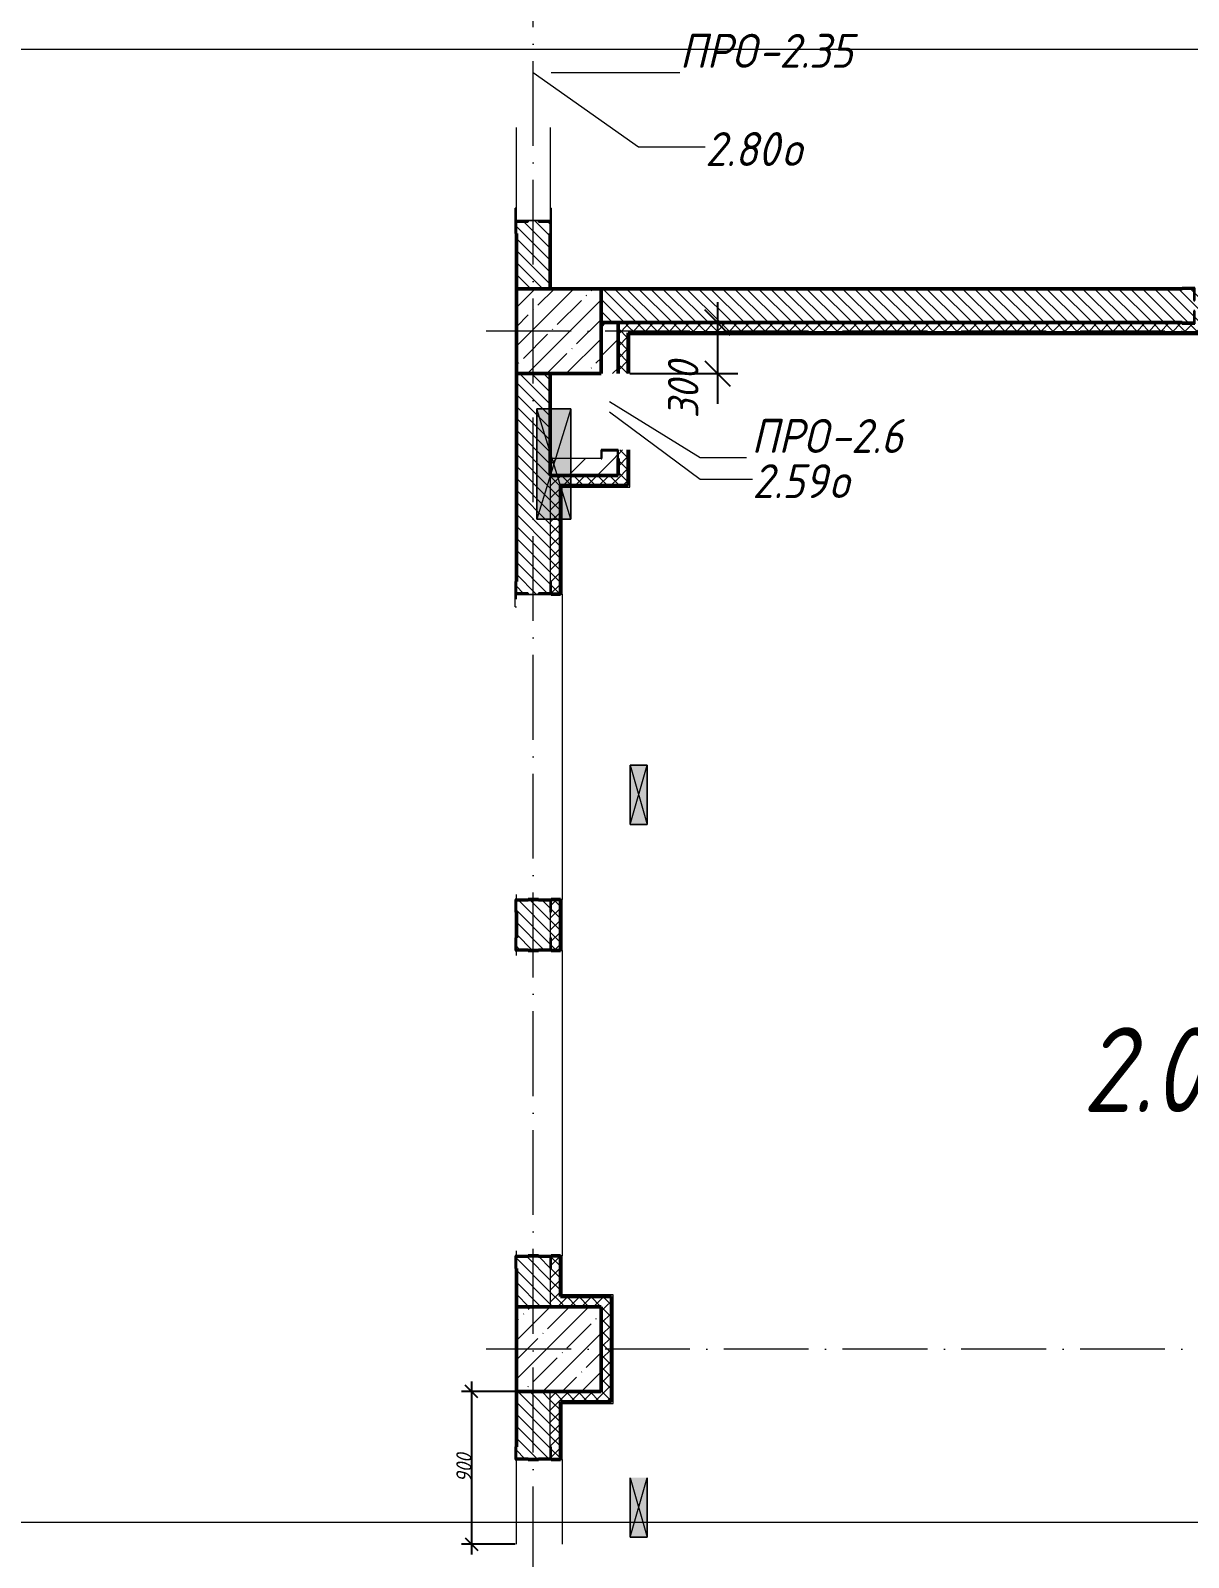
# Model space of a CAD drawing. Header units: millimetres. Extents: x -401725 to 250493, y 305116 to 802890.
# Drawn here: x 74727 to 81553, y 337646 to 346646 of the extents above; entities that cross this region are included whole.
import ezdxf

# ---------------------------------------------------------------- set-up
doc = ezdxf.new("R2010")
doc.units = ezdxf.units.MM
doc.linetypes.add('50_200_ШТРИХ_1Т_ш5_п1_п1_', pattern=[700, 500, -100, 0, -100])
for name, color, linetype, lineweight in [('A-____-____-DIMS', 7, 'Continuous', 9), ('A-DETL-GENF-OTLN', 7, 'Continuous', 9), ('A-GENM-____-IDEN', 7, 'Continuous', 9), ('A-GENM-____-MCUT', 7, 'Continuous', 25), ('A-GENM-____-OTLN', 7, 'Continuous', 9), ('A-GENM-____-OTLN-1', 7, 'Continuous', 25), ('A-GLAZ-____-IDEN', 7, 'Continuous', 9), ('A-GLAZ-____-OTLN', 7, 'Continuous', 9), ('A-WALL-____-MCUT-2', 7, 'Continuous', 50), ('A-WALL-____-MCUT-3', 7, 'Continuous', 9), ('A-WALL-____-OTLN', 7, 'Continuous', 9), ('A-WALL-____-PATT-1', 7, 'Continuous', 9), ('A-WALL-FNSH-MCUT-1', 7, 'Continuous', 9), ('I-WALL-____-OTLN', 7, 'Continuous', 9), ('S-COLS-____-MCUT', 7, 'Continuous', 50), ('S-COLS-____-OTLN', 7, 'Continuous', 9), ('S-GRID-____-OTLN-1', 7, '50_200_ШТРИХ_1Т_ш5_п1_п1_', 9), ('Марки помещений', 7, 'Continuous', 9)]:
    doc.layers.add(name, color=color, linetype=linetype, lineweight=lineweight)
doc.layers.add('A-WALL-____-PATT-2', color=7, linetype='Continuous', lineweight=9, true_color=0x787878)
doc.layers.add('G-____-____-SYMB-1', color=9, linetype='Continuous', lineweight=9, true_color=0x808080)
doc.styles.add('ISOCPEUR_I_10', font='isocpeui.ttf', dxfattribs={"width": 0.9, "height": 180})
doc.styles.add('ISOCPEUR_I_3', font='isocpeui.ttf', dxfattribs={"width": 0.85, "height": 2.2})
doc.styles.add('ISOCPEUR_I_7', font='isocpeui.ttf', dxfattribs={"width": 0.9, "height": 90})
doc.styles.add('ISOCPEUR_I_9', font='isocpeui.ttf', dxfattribs={"width": 0.9, "height": 250})
doc.dimstyles.new('ISO-1_8_0_9К_СРЕДНИЙ_Кладочные_2', dxfattribs={"dimscale": 304.8, "dimtxt": 89.638306, "dimasz": 0.246063, "dimexe": 0.19685, "dimexo": 0, "dimgap": 0, "dimtad": 1, "dimdec": 3, "dimrnd": 0.001, "dimdsep": 46, "dimtxsty": 'ISOCPEUR_I_7', "dimblk1": 'OBLIQUE', "dimblk2": 'OBLIQUE', "dimsah": 1, "dimcen": 0.09, "dimdle": 0.19685, "dimazin": 0, "dimtfac": 1, "dimtdec": 4, "dimtix": 1, "dimtmove": 1, "dimatfit": 3, "dimfxl": 1, "dimtvp": 1, "dimtolj": 1, "dimtzin": 0, "dimarcsym": 2})
doc.dimstyles.new('ISO-1_8_0_9К_СРЕДНИЙ_Кладочные_3', dxfattribs={"dimscale": 304.8, "dimtxt": 179.276612, "dimasz": 0.492126, "dimexe": 0.393701, "dimexo": 0, "dimgap": 0, "dimtad": 1, "dimdec": 3, "dimrnd": 0.001, "dimdsep": 46, "dimtxsty": 'ISOCPEUR_I_10', "dimblk1": 'OBLIQUE', "dimblk2": 'OBLIQUE', "dimsah": 1, "dimcen": 0.09, "dimdle": 0.393701, "dimazin": 0, "dimtfac": 1, "dimtdec": 4, "dimtix": 1, "dimtmove": 0, "dimatfit": 3, "dimfxl": 1, "dimtvp": 1, "dimtolj": 1, "dimtzin": 0, "dimarcsym": 2})
pattern_1 = [(135, (-15659.08, 310542.9), (-35.35534, -35.35534), [])]
pattern_2 = [(45, (-15659.08, 310542.9), (-35.35534, 35.35534), []), (135, (-15659.08, 310542.9), (-35.35534, -35.35534), [])]
pattern_3 = [(45, (-15659.08, 310542.9), (-84.85281, 84.85281), [])]

# ---------------------------------------------------------------- blocks, each defined once
blk = doc.blocks.new('BSC_Колонна _Прямоугольная - 500х500-V29-АР1_План отверстий 2 этажа в осях 1-64_А-ГГ')
at = {"layer": 'S-COLS-____-OTLN'}
h = blk.add_hatch(dxfattribs=at)
h.set_pattern_fill('FP_58', color=256, style=0, pattern_type=2)
h.set_pattern_definition([(45, (-93500, -34331.04), (-114.04925, 114.04925), []), (45, (-93385.95, -34331.04), (-114.04925, 114.04925), [201.613, -40.323, 3.353, -36.97])])
h.paths.add_polyline_path([(-250, -250), (250, -250), (250, 250), (-250, 250)], flags=0)
at = {"layer": 'S-COLS-____-MCUT'}
for p, q in [((250, 250), (-250, 250)), ((-250, 250), (-250, -250)), ((250, -250), (250, 250)), ((-250, -250), (250, -250))]:
    blk.add_line(p, q, dxfattribs=at)
blk = doc.blocks.new('BSC_Колонна _Прямоугольная - 500х500-V35-АР1_План отверстий 2 этажа в осях 1-64_А-ГГ')
at = {"layer": 'S-COLS-____-OTLN'}
h = blk.add_hatch(dxfattribs=at)
h.set_pattern_fill('FP_64', color=256, style=0, pattern_type=2)
h.set_pattern_definition([(45, (-93500, -28331.04), (-114.04925, 114.04925), []), (45, (-93385.95, -28331.04), (-114.04925, 114.04925), [201.613, -40.323, 3.353, -36.97])])
h.paths.add_polyline_path([(-250, -250), (250, -250), (250, 250), (-250, 250), (-250, -75.3)], flags=0)
at = {"layer": 'S-COLS-____-MCUT'}
for p, q in [((250, 250), (-250, 250)), ((-250, 250), (-250, -250)), ((250, -250), (250, 250)), ((-250, -250), (250, -250))]:
    blk.add_line(p, q, dxfattribs=at)
blk = doc.blocks.new('Фахверк_СКБ_Уголок - 200_3960-28268576-АР1_План отверстий 2 этажа в осях 1-64_А-ГГ')
at = {"layer": 'A-GENM-____-MCUT'}
for p, q in [((200, 156), (125, 156)), ((125, 156), (125, 81)), ((131, 81), (131, 150)), ((131, 150), (200, 150)), ((200, 150), (200, 156)), ((125, 81), (131, 81)), ((131, 19), (125, 19)), ((125, 19), (125, -56)), ((131, -50), (131, 19)), ((125, -56), (200, -56)), ((200, -50), (131, -50)), ((200, -56), (200, -50))]:
    blk.add_line(p, q, dxfattribs=at)
blk = doc.blocks.new('154_Стойка_СКБ_Уголок - СМ-2480_200-28346303-АР1_План отверстий 2 этажа в осях 1-64_А-ГГ')
at = {"layer": 'A-GENM-____-MCUT'}
for p, q in [((125, 156), (125, 81)), ((200, 156), (125, 156)), ((131, 81), (131, 150)), ((131, 150), (200, 150)), ((200, 150), (200, 156)), ((125, 81), (131, 81)), ((131, 19), (125, 19)), ((125, 19), (125, -56)), ((131, -50), (131, 19)), ((125, -56), (200, -56)), ((200, -50), (131, -50)), ((200, -56), (200, -50))]:
    blk.add_line(p, q, dxfattribs=at)
blk = doc.blocks.new('Стойка_Влож_Полоса боковая - Полоса-28213942-АР1_План отверстий 2 этажа в осях 1-64_А-ГГ')
at = {"layer": 'A-GENM-____-OTLN'}
for p, q in [((-5, 60), (0, 60)), ((-5, -60), (-5, 60)), ((0, 31), (0, -31)), ((0, -60), (-5, -60))]:
    blk.add_line(p, q, dxfattribs=at)
blk = doc.blocks.new('Стойка_Влож_Уголок_Опорный - Уголок-28213941-АР1_План отверстий 2 этажа в осях 1-64_А-ГГ')
at = {"layer": 'A-GENM-____-OTLN'}
for p, q in [((-212, -6), (-212, 0)), ((0, 0), (0, -6)), ((-212, -75), (-212, -6)), ((-212, -6), (-206, -6)), ((-212, -75), (-206, -75)), ((-6, -6), (0, -6)), ((-6, -75), (0, -75)), ((0, -6), (0, -75))]:
    blk.add_line(p, q, dxfattribs=at)
blk = doc.blocks.new('Стойка_Влож_Уголок_Опорный - Уголок-V143-АР1_План отверстий 2 этажа в осях 1-64_А-ГГ')
at = {"layer": 'A-GENM-____-OTLN'}
for p, q in [((-212, -6), (-212, 0)), ((-212, -75), (-212, -6)), ((-212, -6), (-206, -6)), ((-212, -75), (-206, -75))]:
    blk.add_line(p, q, dxfattribs=at)
blk = doc.blocks.new('Фахверк_СКБ_Уголок - 200_3550-28267367-АР1_План отверстий 2 этажа в осях 1-64_А-ГГ')
at = {"layer": 'A-GENM-____-MCUT'}
for p, q in [((200, 156), (125, 156)), ((125, 156), (125, 81)), ((131, 81), (131, 150)), ((131, 150), (200, 150)), ((200, 150), (200, 156)), ((125, 81), (131, 81)), ((131, 19), (125, 19)), ((125, 19), (125, -56)), ((131, -50), (131, 19)), ((125, -56), (200, -56)), ((200, -50), (131, -50)), ((200, -56), (200, -50))]:
    blk.add_line(p, q, dxfattribs=at)
blk = doc.blocks.new('AR_Отверстие прямоугольное _в стене_ - AR_Отверстие прямоугольное _в стене__ОВ-36848196-АР1_План отверстий 2 этажа в осях 1-64_А-ГГ')
at = {"layer": 'A-GLAZ-____-OTLN'}
blk.add_hatch(color=256, dxfattribs=at).paths.add_polyline_path([(-175, -50), (175, -50), (175, 50), (-175, 50), (-175, -47)], flags=0)
at = {"layer": 'A-DETL-GENF-OTLN'}
for p, q in [((-175, -50), (-175, 50)), ((-175, 50), (175, 50)), ((175, 50), (-175, -50)), ((-175, 50), (175, -50)), ((175, 50), (-175, 50)), ((-175, 50), (-175, -50)), ((175, -50), (-175, -50)), ((-175, -50), (175, -50))]:
    blk.add_line(p, q, dxfattribs=at)
blk = doc.blocks.new('AR_Отверстие прямоугольное _в стене_ - AR_Отверстие прямоугольное _в стене__ОВ-36845443-АР1_План отверстий 2 этажа в осях 1-64_А-ГГ')
at = {"layer": 'A-GLAZ-____-OTLN'}
blk.add_hatch(color=256, dxfattribs=at).paths.add_polyline_path([(325, 100), (-325, 100), (-325, -100), (325, -100)], flags=0)
at = {"layer": 'A-DETL-GENF-OTLN'}
for p, q in [((-325, -100), (-325, 100)), ((-325, 100), (325, 100)), ((325, 100), (-325, -100)), ((-325, 100), (325, -100)), ((325, 100), (-325, 100)), ((-325, 100), (-325, -100)), ((325, 100), (325, -100)), ((325, -100), (325, 100)), ((325, -100), (-325, -100)), ((-325, -100), (325, -100))]:
    blk.add_line(p, q, dxfattribs=at)
blk = doc.blocks.new('AR_Отверстие прямоугольное _в стене_ - AR_Отверстие прямоугольное _в стене__ОВ-36848105-АР1_План отверстий 2 этажа в осях 1-64_А-ГГ')
at = {"layer": 'A-GLAZ-____-OTLN'}
blk.add_hatch(color=256, dxfattribs=at).paths.add_polyline_path([(-175, -50), (175, -50), (175, 50), (-175, 50)], flags=0)
at = {"layer": 'A-DETL-GENF-OTLN'}
for p, q in [((-175, -50), (-175, 50)), ((-175, 50), (175, 50)), ((175, 50), (-175, -50)), ((-175, 50), (175, -50)), ((175, 50), (-175, 50)), ((-175, 50), (-175, -50)), ((175, 50), (175, -50)), ((175, -50), (175, 50)), ((175, -50), (-175, -50)), ((-175, -50), (175, -50))]:
    blk.add_line(p, q, dxfattribs=at)
blk = doc.blocks.new('154_Фахверк_СКБ_Швеллер - Тип_100_3960_зеркало-36793856-АР1_План отверстий 2 этажа в осях 1-64_А-ГГ')
at = {"layer": 'A-GENM-____-MCUT'}
for p, q in [((175, 50), (125, 50)), ((125, 50), (125, -50)), ((128, 47), (175, 47)), ((128, -47), (128, 47)), ((175, 47), (175, 50)), ((125, -50), (175, -50)), ((175, -47), (128, -47)), ((175, -50), (175, -47))]:
    blk.add_line(p, q, dxfattribs=at)
blk = doc.blocks.new('DET_L_Линия разрыва - М100-27490010-АР1_План отверстий 2 этажа в осях 1-64_А-ГГ')
at = {"layer": 'A-DETL-GENF-OTLN'}
blk.add_line((14100, 0), (0, 0), dxfattribs=at)
blk = doc.blocks.new('_Oblique')
at = {"color": 0, "linetype": 'ByBlock', "lineweight": -2}
blk.add_line((-0.5, -0.5), (0.5, 0.5), dxfattribs=at)
blk = doc.blocks.new('*D9229')
at = {"layer": 'A-____-____-DIMS', "color": 0, "lineweight": -2, "transparency": 16777216}
for p, q in [((77326.8, 338683.9), (77326.8, 337663.9)), ((77590.9, 338623.9), (77266.8, 338623.9)), ((77584.9, 337723.9), (77266.8, 337723.9))]:
    blk.add_line(p, q, dxfattribs=at)
at = {"layer": 'Defpoints', "color": 0, "transparency": 16777216}
for p in [(77590.9, 338623.9), (77326.8, 337723.9), (77584.9, 337723.9)]:
    blk.add_point(p, dxfattribs=at)
at = {"layer": 'A-____-____-DIMS', "color": 0, "lineweight": -2, "transparency": 16777216, "xscale": 75, "yscale": 75, "zscale": 75}
for p, rotation in [((77326.8, 338623.9), 90), ((77326.8, 337723.9), 270)]:
    blk.add_blockref('_Oblique', p, dxfattribs=dict(at, rotation=rotation))
at = {"layer": 'A-____-____-DIMS', "color": 0, "transparency": 16777216, "insert": (77281.8, 338173.9), "char_height": 90, "width": 409.578, "attachment_point": 5, "rotation": 90, "style": 'ISOCPEUR_I_7'}
blk.add_mtext('\\A1;900', dxfattribs=at)
blk = doc.blocks.new('*D9270')
at = {"layer": 'A-____-____-DIMS', "color": 0, "lineweight": -2, "transparency": 16777216}
for p, q in [((78776.8, 345043.9), (78776.8, 344623.9)), ((78190.9, 344923.9), (78896.8, 344923.9)), ((78260.9, 344623.9), (78896.8, 344623.9)), ((78776.8, 344623.9), (78776.8, 344444.8))]:
    blk.add_line(p, q, dxfattribs=at)
at = {"layer": 'Defpoints', "color": 0, "transparency": 16777216}
for p in [(78190.9, 344923.9), (78260.9, 344623.9), (78776.8, 344623.9)]:
    blk.add_point(p, dxfattribs=at)
at = {"layer": 'A-____-____-DIMS', "color": 0, "lineweight": -2, "transparency": 16777216, "xscale": 150, "yscale": 150, "zscale": 150}
for p, rotation in [((78776.8, 344923.9), 90), ((78776.8, 344623.9), 270)]:
    blk.add_blockref('_Oblique', p, dxfattribs=dict(at, rotation=rotation))
at = {"layer": 'A-____-____-DIMS', "color": 0, "transparency": 16777216, "insert": (78484.8, 344360), "char_height": 180, "width": 409.578, "attachment_point": 1, "rotation": 90, "line_spacing_factor": 1.149209, "style": 'ISOCPEUR_I_10'}
blk.add_mtext('\\A1;300', dxfattribs=at)

msp = doc.modelspace()

# ---------------------------------------------------------------- hatches: boundary and pattern name
at = {"layer": 'A-WALL-____-PATT-1'}
h = msp.add_hatch(dxfattribs=at)
h.set_pattern_fill('FP_6', color=256, style=0, pattern_type=2)
h.set_pattern_definition(pattern_1)
h.paths.add_polyline_path([(77790.9187, 345123.9433), (77790.9187, 345517.9433), (77721.9187, 345517.9433), (77721.9187, 345523.9433), (77659.9187, 345523.9433), (77659.9187, 345517.9433), (77590.9187, 345517.9433), (77590.9187, 345123.9433), (77750.9187, 345123.9433)], flags=0)
h.paths.add_polyline_path([(77721.9187, 347223.9433), (77721.9187, 347229.9433), (77790.9187, 347229.9433), (77790.9187, 347623.9433), (77590.9187, 347623.9433), (77590.9187, 347229.9433), (77659.9187, 347229.9433), (77659.9187, 347223.9433)], flags=0)
h = msp.add_hatch(dxfattribs=at)
h.set_pattern_fill('FP_6', color=256, style=0, pattern_type=2)
h.set_pattern_definition(pattern_1)
h.paths.add_polyline_path([(85090.9187, 344923.9433), (85090.9187, 345123.9433), (81590.9187, 345123.9433), (81590.9187, 345054.9433), (81584.9187, 345054.9433), (81584.9187, 345123.9433), (78090.9187, 345123.9433), (78090.9187, 344923.9433), (81584.9187, 344923.9433), (81584.9187, 344992.9433), (81590.9187, 344992.9433), (81590.9187, 344923.9433), (85072.6935, 344923.9433)], flags=0)
h = msp.add_hatch(dxfattribs=at)
h.set_pattern_fill('FP_4', color=256, style=0, pattern_type=2)
h.set_pattern_definition(pattern_3)
h.paths.add_polyline_path([(78187.9187, 344123.9433), (78187.9187, 344170.9433), (78093.9187, 344170.9433), (78093.9187, 344123.9433), (78140.9187, 344123.9433)], flags=0)
h.paths.add_polyline_path([(78090.9187, 344623.9433), (78190.9187, 344623.9433), (78190.9187, 344923.9433), (78090.9187, 344923.9433)], flags=0)
h = msp.add_hatch(dxfattribs=at)
h.set_pattern_fill('FP_6', color=256, style=0, pattern_type=2)
h.set_pattern_definition(pattern_1)
h.paths.add_polyline_path([(77790.9187, 339123.9433), (77790.9187, 339417.9433), (77721.9187, 339417.9433), (77721.9187, 339423.9433), (77659.9187, 339423.9433), (77659.9187, 339417.9433), (77590.9187, 339417.9433), (77590.9187, 339123.9433)], flags=0)
h.paths.add_polyline_path([(77721.9187, 341223.9433), (77721.9187, 341229.9433), (77790.9187, 341229.9433), (77790.9187, 341517.9433), (77721.9187, 341517.9433), (77721.9187, 341523.9433), (77659.9187, 341523.9433), (77659.9187, 341517.9433), (77590.9187, 341517.9433), (77590.9187, 341229.9433), (77659.9187, 341229.9433), (77659.9187, 341223.9433)], flags=0)
h.paths.add_polyline_path([(77721.9187, 343323.9433), (77721.9187, 343329.9433), (77790.9187, 343329.9433), (77790.9187, 344623.9433), (77590.9187, 344623.9433), (77590.9187, 343329.9433), (77659.9187, 343329.9433), (77659.9187, 343323.9433)], flags=0)
h = msp.add_hatch(dxfattribs=at)
h.set_pattern_fill('FP_4', color=256, style=0, pattern_type=2)
h.set_pattern_definition(pattern_3)
h.paths.add_polyline_path([(77790.9187, 344023.9433), (78190.9187, 344023.9433), (78190.9187, 344123.9433), (77790.9187, 344123.9433)], flags=0)
h = msp.add_hatch(dxfattribs=at)
h.set_pattern_fill('FP_6', color=256, style=0, pattern_type=2)
h.set_pattern_definition(pattern_1)
h.paths.add_polyline_path([(77630.9187, 336123.9433), (77790.9187, 336123.9433), (77790.9187, 336517.9433), (77721.9187, 336517.9433), (77721.9187, 336523.9433), (77659.9187, 336523.9433), (77659.9187, 336517.9433), (77590.9187, 336517.9433), (77590.9187, 336123.9433)], flags=0)
h.paths.add_polyline_path([(77659.9187, 338223.9433), (77721.9187, 338223.9433), (77721.9187, 338229.9433), (77790.9187, 338229.9433), (77790.9187, 338623.9433), (77590.9187, 338623.9433), (77590.9187, 338229.9433), (77659.9187, 338229.9433)], flags=0)
at = {"layer": 'A-WALL-____-PATT-2'}
h = msp.add_hatch(dxfattribs=at)
h.set_pattern_fill('FP_7', color=256, style=0, pattern_type=2)
h.set_pattern_definition(pattern_2)
h.paths.add_polyline_path([(78250.9187, 343963.9433), (78250.9187, 344173.9433), (78190.9187, 344173.9433), (78190.9187, 343963.9433)], flags=0)
h.paths.add_polyline_path([(78190.9187, 344623.9433), (78250.9187, 344623.9433), (78250.9187, 344923.9433), (78190.9187, 344923.9433)], flags=0)
h = msp.add_hatch(dxfattribs=at)
h.set_pattern_fill('FP_7', color=256, style=0, pattern_type=2)
h.set_pattern_definition(pattern_2)
h.paths.add_polyline_path([(85020.9187, 344863.9433), (85030.9187, 344863.9433), (85030.9187, 344923.9433), (81590.9187, 344923.9433), (81590.9187, 344917.9433), (81515.9187, 344917.9433), (81515.9187, 344923.9433), (78250.9187, 344923.9433), (78250.9187, 344863.9433), (83305.2292, 344863.9433)], flags=0)
h = msp.add_hatch(dxfattribs=at)
h.set_pattern_fill('FP_7', color=256, style=0, pattern_type=2)
h.set_pattern_definition(pattern_2)
h.paths.add_polyline_path([(77850.9187, 339123.9433), (77850.9187, 339423.9433), (77796.9187, 339423.9433), (77796.9187, 339348.9433), (77790.9187, 339348.9433), (77790.9187, 339123.9433)], flags=0)
h.paths.add_polyline_path([(77850.9187, 341223.9433), (77850.9187, 341523.9433), (77796.9187, 341523.9433), (77796.9187, 341448.9433), (77790.9187, 341448.9433), (77790.9187, 341298.9433), (77796.9187, 341298.9433), (77796.9187, 341223.9433)], flags=0)
h.paths.add_polyline_path([(77850.9187, 343323.9433), (77850.9187, 344023.9433), (77790.9187, 344023.9433), (77790.9187, 343398.9433), (77796.9187, 343398.9433), (77796.9187, 343323.9433)], flags=0)
h = msp.add_hatch(dxfattribs=at)
h.set_pattern_fill('FP_7', color=256, style=0, pattern_type=2)
h.set_pattern_definition(pattern_2)
h.paths.add_polyline_path([(77850.9187, 343963.9433), (78190.9187, 343963.9433), (78190.9187, 344023.9433), (77850.9187, 344023.9433)], flags=0)
h = msp.add_hatch(dxfattribs=at)
h.set_pattern_fill('FP_7', color=256, style=0, pattern_type=2)
h.set_pattern_definition(pattern_2)
h.paths.add_polyline_path([(78090.9187, 339123.9433), (78150.9187, 339123.9433), (78150.9187, 339183.9433), (77850.9187, 339183.9433), (77850.9187, 339123.9433), (78002.8364, 339123.9433)], flags=0)
h = msp.add_hatch(dxfattribs=at)
h.set_pattern_fill('FP_7', color=256, style=0, pattern_type=2)
h.set_pattern_definition(pattern_2)
h.paths.add_polyline_path([(78150.9187, 338563.9433), (78150.9187, 339123.9433), (78090.9187, 339123.9433), (78090.9187, 338563.9433)], flags=0)
h = msp.add_hatch(dxfattribs=at)
h.set_pattern_fill('FP_7', color=256, style=0, pattern_type=2)
h.set_pattern_definition(pattern_2)
h.paths.add_polyline_path([(78090.9187, 338563.9433), (78090.9187, 338623.9433), (77790.9187, 338623.9433), (77790.9187, 338563.9433), (78002.8364, 338563.9433)], flags=0)
h = msp.add_hatch(dxfattribs=at)
h.set_pattern_fill('FP_7', color=256, style=0, pattern_type=2)
h.set_pattern_definition(pattern_2)
h.paths.add_polyline_path([(77790.9187, 336123.9433), (77850.9187, 336123.9433), (77850.9187, 336523.9433), (77796.9187, 336523.9433), (77796.9187, 336448.9433), (77790.9187, 336448.9433)], flags=0)
h.paths.add_polyline_path([(77796.9187, 338223.9433), (77850.9187, 338223.9433), (77850.9187, 338563.9433), (77790.9187, 338563.9433), (77790.9187, 338298.9433), (77796.9187, 338298.9433), (77796.9187, 338229.9433)], flags=0)

# ---------------------------------------------------------------- linework, layer by layer
at = {"layer": 'A-GENM-____-IDEN'}
for p, q in [((77796.9187, 346398.9433), (78554.2012, 346398.9433)), ((78140.9187, 344459.5937), (78675.1628, 344128.8691)), ((78675.1628, 344128.8691), (78947.507, 344128.8691))]:
    msp.add_line(p, q, dxfattribs=at)
at = {"layer": 'A-GLAZ-____-IDEN'}
for p, q in [((77690.9187, 346398.9433), (78310.8793, 345959.6595)), ((78310.8793, 345959.6595), (78704.4899, 345959.6595)), ((78140.9187, 344398.9433), (78675.1628, 344002.2728)), ((78675.1628, 344002.2728), (78983.057, 344002.2728))]:
    msp.add_line(p, q, dxfattribs=at)
at = {"layer": 'A-WALL-____-MCUT-2'}
for p, q in [((77590.9187, 345448.9433), (77590.9187, 345123.9433)), ((77790.9187, 345123.9433), (77790.9187, 345448.9433)), ((81515.9187, 345123.9433), (78090.9187, 345123.9433)), ((81515.9187, 344923.9433), (78090.9187, 344923.9433)), ((78190.9187, 344923.9433), (78190.9187, 344623.9433)), ((78250.9187, 344863.9433), (85030.9187, 344863.9433)), ((78250.9187, 344623.9433), (78250.9187, 344863.9433)), ((77590.9187, 344623.9433), (77590.9187, 343398.9433)), ((77790.9187, 344023.9433), (77790.9187, 344623.9433)), ((78250.9187, 343963.9433), (78250.9187, 344173.9433)), ((78190.9187, 344123.9433), (78190.9187, 344023.9433)), ((78190.9187, 344023.9433), (77790.9187, 344023.9433)), ((77850.9187, 343323.9433), (77850.9187, 343963.9433)), ((77850.9187, 343963.9433), (78250.9187, 343963.9433)), ((77796.9187, 343323.9433), (77850.9187, 343323.9433)), ((77590.9187, 341448.9433), (77590.9187, 341298.9433)), ((77721.9187, 341523.9433), (77659.9187, 341523.9433)), ((77850.9187, 341523.9433), (77796.9187, 341523.9433)), ((77850.9187, 341223.9433), (77850.9187, 341523.9433)), ((77659.9187, 341223.9433), (77721.9187, 341223.9433)), ((77796.9187, 341223.9433), (77850.9187, 341223.9433)), ((77721.9187, 339423.9433), (77659.9187, 339423.9433)), ((77850.9187, 339423.9433), (77796.9187, 339423.9433)), ((77850.9187, 339183.9433), (77850.9187, 339423.9433)), ((77590.9187, 339348.9433), (77590.9187, 339123.9433)), ((78150.9187, 339183.9433), (77850.9187, 339183.9433)), ((78150.9187, 338563.9433), (78150.9187, 339183.9433)), ((77590.9187, 338623.9433), (77590.9187, 338298.9433)), ((77850.9187, 338563.9433), (78150.9187, 338563.9433)), ((77850.9187, 338223.9433), (77850.9187, 338563.9433)), ((77659.9187, 338223.9433), (77721.9187, 338223.9433)), ((77796.9187, 338223.9433), (77850.9187, 338223.9433))]:
    msp.add_line(p, q, dxfattribs=at)
at = {"layer": 'A-WALL-____-MCUT-3'}
for p, q in [((77790.9187, 344023.9433), (77790.9187, 343398.9433)), ((77790.9187, 341448.9433), (77790.9187, 341298.9433)), ((77790.9187, 339348.9433), (77790.9187, 339123.9433)), ((77790.9187, 338298.9433), (77790.9187, 338623.9433))]:
    msp.add_line(p, q, dxfattribs=at)
at = {"layer": 'A-WALL-____-OTLN'}
for p, q in [((77860.9187, 343323.9433), (77860.9187, 341523.9433)), ((77860.9187, 341223.9433), (77860.9187, 339423.9433)), ((77860.9187, 338223.9433), (77860.9187, 337723.9433))]:
    msp.add_line(p, q, dxfattribs=at)
at = {"layer": 'A-WALL-FNSH-MCUT-1'}
for p, q in [((78260.9187, 344853.9433), (85020.9187, 344853.9433)), ((78260.9187, 344623.9433), (78260.9187, 344853.9433)), ((78260.9187, 343953.9433), (78260.9187, 344173.9433)), ((78090.9187, 344123.9433), (77790.9187, 344123.9433)), ((77860.9187, 343323.9433), (77860.9187, 343953.9433)), ((77860.9187, 343953.9433), (78260.9187, 343953.9433)), ((77850.9187, 343323.9433), (77860.9187, 343323.9433)), ((77860.9187, 341523.9433), (77850.9187, 341523.9433)), ((77860.9187, 341223.9433), (77860.9187, 341523.9433)), ((77850.9187, 341223.9433), (77860.9187, 341223.9433)), ((77860.9187, 339423.9433), (77850.9187, 339423.9433)), ((77860.9187, 339193.9433), (77860.9187, 339423.9433)), ((78160.9187, 339193.9433), (77860.9187, 339193.9433)), ((78160.9187, 338553.9433), (78160.9187, 339193.9433)), ((77860.9187, 338553.9433), (78160.9187, 338553.9433)), ((77860.9187, 338223.9433), (77860.9187, 338553.9433)), ((77850.9187, 338223.9433), (77860.9187, 338223.9433))]:
    msp.add_line(p, q, dxfattribs=at)
at = {"layer": 'G-____-____-SYMB-1'}
msp.add_line((-20585.1016, 337853.9433), (88489.9911, 337853.9433), dxfattribs=at)
at = {"layer": 'I-WALL-____-OTLN'}
for p, q in [((77590.9187, 345523.9433), (77590.9187, 346073.9433)), ((77790.9187, 346073.9433), (77790.9187, 345523.9433)), ((77590.9187, 343293.9433), (77590.9187, 343323.9433)), ((77590.9187, 341523.9433), (77590.9187, 341553.9433)), ((77590.9187, 341193.9433), (77590.9187, 341223.9433)), ((77590.9187, 339423.9433), (77590.9187, 339453.9433)), ((77590.9187, 337723.9433), (77590.9187, 338223.9433))]:
    msp.add_line(p, q, dxfattribs=at)
at = {"layer": 'S-GRID-____-OTLN-1'}
for p, q in [((77690.9187, 306060.2949), (77690.9187, 360423.8609)), ((88415.3253, 344873.9433), (77362.1831, 344873.9433)), ((88415.3253, 338873.9433), (77362.1831, 338873.9433))]:
    msp.add_line(p, q, dxfattribs=at)

# ---------------------------------------------------------------- block references
at = {"layer": 'A-DETL-GENF-OTLN', "rotation": 180}
msp.add_blockref('DET_L_Линия разрыва - М100-27490010-АР1_План отверстий 2 этажа в осях 1-64_А-ГГ', (86761.4337, 346535.6916), dxfattribs=at)
at = {"layer": 'A-GENM-____-OTLN'}
for name, p, rotation in [('Стойка_Влож_Уголок_Опорный - Уголок-28213941-АР1_План отверстий 2 этажа в осях 1-64_А-ГГ', (77584.9187, 345523.9433), 180), ('Стойка_Влож_Полоса боковая - Полоса-28213942-АР1_План отверстий 2 этажа в осях 1-64_А-ГГ', (77690.9187, 345523.9433), 269.9999999999999), ('Стойка_Влож_Полоса боковая - Полоса-28213942-АР1_План отверстий 2 этажа в осях 1-64_А-ГГ', (77690.9187, 343323.9433), 89.99999999999991)]:
    msp.add_blockref(name, p, dxfattribs=dict(at, rotation=rotation))
msp.add_blockref('Стойка_Влож_Уголок_Опорный - Уголок-V143-АР1_План отверстий 2 этажа в осях 1-64_А-ГГ', (77796.9187, 343323.9433), dxfattribs=at)
at = {"layer": 'A-GENM-____-OTLN-1'}
for name, p, rotation in [('154_Стойка_СКБ_Уголок - СМ-2480_200-28346303-АР1_План отверстий 2 этажа в осях 1-64_А-ГГ', (77640.9187, 345648.9433), 269.9999999999999), ('Фахверк_СКБ_Уголок - 200_3550-28267367-АР1_План отверстий 2 этажа в осях 1-64_А-ГГ', (81715.9187, 345073.9433), 180), ('154_Фахверк_СКБ_Швеллер - Тип_100_3960_зеркало-36793856-АР1_План отверстий 2 этажа в осях 1-64_А-ГГ', (78140.9187, 344298.9433), 270), ('154_Стойка_СКБ_Уголок - СМ-2480_200-28346303-АР1_План отверстий 2 этажа в осях 1-64_А-ГГ', (77740.9187, 343198.9433), 89.9999999999999), ('Фахверк_СКБ_Уголок - 200_3960-28268576-АР1_План отверстий 2 этажа в осях 1-64_А-ГГ', (77640.9187, 341648.9433), 269.9999999999999), ('Фахверк_СКБ_Уголок - 200_3960-28268576-АР1_План отверстий 2 этажа в осях 1-64_А-ГГ', (77740.9187, 341098.9433), 89.9999999999999), ('Фахверк_СКБ_Уголок - 200_3960-28268576-АР1_План отверстий 2 этажа в осях 1-64_А-ГГ', (77640.9187, 339548.9433), 269.9999999999999), ('Фахверк_СКБ_Уголок - 200_3960-28268576-АР1_План отверстий 2 этажа в осях 1-64_А-ГГ', (77740.9187, 338098.9433), 89.9999999999999)]:
    msp.add_blockref(name, p, dxfattribs=dict(at, rotation=rotation))
at = {"layer": 'A-GLAZ-____-OTLN'}
for name, p, rotation in [('AR_Отверстие прямоугольное _в стене_ - AR_Отверстие прямоугольное _в стене__ОВ-36845443-АР1_План отверстий 2 этажа в осях 1-64_А-ГГ', (77811.4337, 344090.553), 269.9999999999999), ('AR_Отверстие прямоугольное _в стене_ - AR_Отверстие прямоугольное _в стене__ОВ-36848105-АР1_План отверстий 2 этажа в осях 1-64_А-ГГ', (78311.4337, 342140.553), 89.99999999999659), ('AR_Отверстие прямоугольное _в стене_ - AR_Отверстие прямоугольное _в стене__ОВ-36848196-АР1_План отверстий 2 этажа в осях 1-64_А-ГГ', (78311.4337, 337940.553), 89.99999999999659)]:
    msp.add_blockref(name, p, dxfattribs=dict(at, rotation=rotation))
at = {"layer": 'S-COLS-____-OTLN'}
for name, p in [('BSC_Колонна _Прямоугольная - 500х500-V29-АР1_План отверстий 2 этажа в осях 1-64_А-ГГ', (77840.9187, 344873.9433)), ('BSC_Колонна _Прямоугольная - 500х500-V35-АР1_План отверстий 2 этажа в осях 1-64_А-ГГ', (77840.9187, 338873.9433))]:
    msp.add_blockref(name, p, dxfattribs=at)

# ---------------------------------------------------------------- texts
at = {"layer": 'A-GENM-____-IDEN', "char_height": 200, "attachment_point": 1, "style": 'ISOCPEUR_I_9'}
for s, insert, width in [('ПРО', (78554.2012, 346626.0594), 562.784625), ('-2.35', (79018.545, 346626.0594), 707.088375), ('ПРО', (78977.1003, 344355.9852), 562.784625), ('-2.6', (79441.4441, 344355.9852), 548.35425)]:
    msp.add_mtext(s, dxfattribs=dict(at, insert=insert, width=width))
at = {"layer": 'A-GLAZ-____-IDEN', "char_height": 200, "attachment_point": 1, "style": 'ISOCPEUR_I_9'}
for s, insert, width in [('2.80', (78704.4899, 346047.2741), 548.35425), ('\\fISOCPEUR|b0|i1|c204|p34|;\\W.9;о', (79156.9274, 346047.2741), 158.734125), ('2.59', (78983.057, 344089.8874), 548.35425), ('\\fISOCPEUR|b0|i1|c204|p34|;\\W.9;о', (79435.4945, 344089.8874), 158.734125)]:
    msp.add_mtext(s, dxfattribs=dict(at, insert=insert, width=width))
at = {"layer": 'Марки помещений', "insert": (80928.5879, 340771.2909), "char_height": 500, "width": 785.65375, "attachment_point": 1, "style": 'ISOCPEUR_I_3'}
msp.add_mtext('2.038', dxfattribs=at)

# ---------------------------------------------------------------- dimensions: what is measured, and where the dimension line sits
at = {"layer": 'A-____-____-DIMS'}
dim = msp.add_linear_dim(base=(78776.8139, 344623.9433), p1=(78190.9187, 344923.9433), p2=(78260.9187, 344623.9433), angle=90, dimstyle='ISO-1_8_0_9К_СРЕДНИЙ_Кладочные_3', override={"dimpost": '<>', "dimfxl": 308.058436}, dxfattribs=at)
dim.commit()
dim.dimension.update_dxf_attribs({"geometry": '*D9270', "text_midpoint": (78604.7502, 344444.8225), "dimtype": 160, "text_rotation": 90})
dim = msp.add_linear_dim(base=(77326.757, 337723.9433), p1=(77590.9187, 338623.9433), p2=(77584.9187, 337723.9433), angle=90, dimstyle='ISO-1_8_0_9К_СРЕДНИЙ_Кладочные_2', override={"dimpost": '<>', "dimfxl": 900.02}, dxfattribs=at)
dim.commit()
dim.dimension.update_dxf_attribs({"geometry": '*D9229', "text_midpoint": (77281.757, 338173.9433)})

doc.saveas('drawing.dxf')
